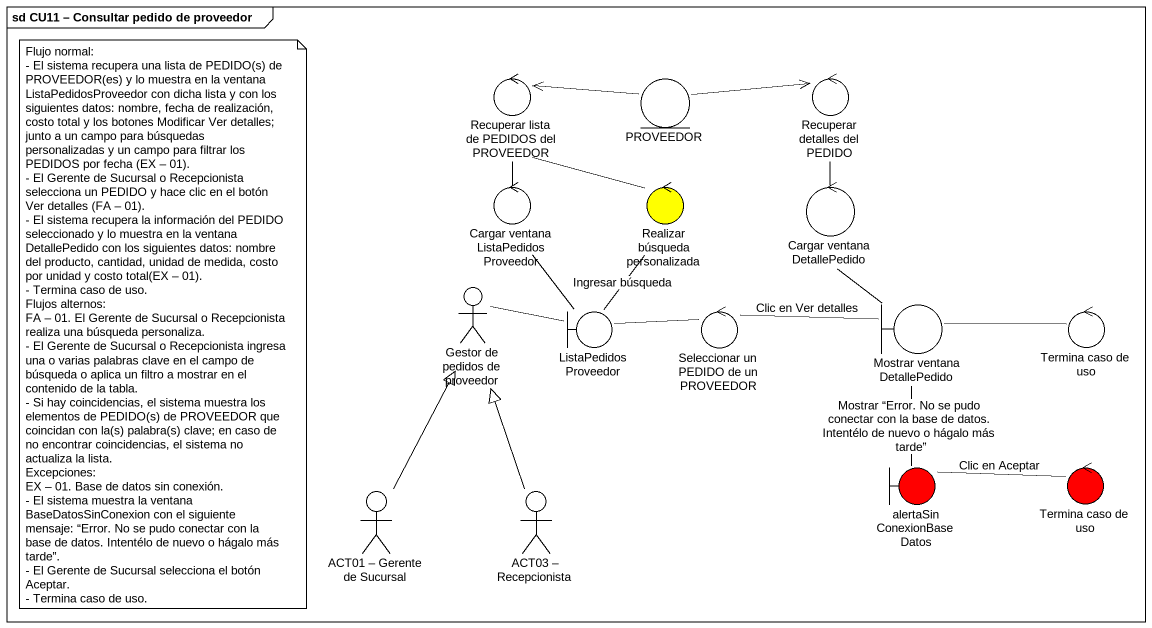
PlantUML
@startuml
mainframe sd CU11 – Consultar pedido de proveedor
control "Recuperar lista de PEDIDOS del PROVEEDOR" as Recuperar_lista_de_PEDIDOS
entity PROVEEDOR
control "Recuperar detalles del PEDIDO" as Recuperar_detalles_del
control "Cargar ventana ListaPedidosProveedor" as Cargar_ventana
control "Realizar búsqueda personalizada" as Realizar_búsqueda #FFFF00
control "Cargar ventana DetallePedido" as Cargar_ventana_DetallePedido
actor "Gestor de pedidos de proveedor" as Gestor_de_pedidos_de
boundary ListaPedidosProveedor
control "Seleccionar un PEDIDO de un PROVEEDOR" as Seleccionar_un_PEDIDO_de_un
boundary "Mostrar ventana DetallePedido" as Mostrar_ventana
control "Termina caso de uso" as Termina_caso_de_uso
boundary alertaSinConexionBaseDatos #FF0000
control "Termina caso de uso" as Termina_caso_de_uso_2 #FF0000
actor "ACT01 – Gerente de Sucursal" as ACT01_Gerente_de_Sucursal
actor "ACT03 – Recepcionista" as ACT03_Recepcionista
Recuperar_lista_de_PEDIDOS -- Cargar_ventana
PROVEEDOR -left-> Recuperar_lista_de_PEDIDOS
PROVEEDOR -right-> Recuperar_detalles_del
Realizar_búsqueda -up- Recuperar_lista_de_PEDIDOS
Cargar_ventana_DetallePedido -up- Recuperar_detalles_del
Cargar_ventana_DetallePedido -- Mostrar_ventana
ListaPedidosProveedor -up- Cargar_ventana
ListaPedidosProveedor -up- Realizar_búsqueda : Ingresar búsqueda
ListaPedidosProveedor -left- Gestor_de_pedidos_de
ListaPedidosProveedor -right- Seleccionar_un_PEDIDO_de_un
Seleccionar_un_PEDIDO_de_un -right- Mostrar_ventana : Clic en Ver detalles
Mostrar_ventana -right- Termina_caso_de_uso
alertaSinConexionBaseDatos -up- Mostrar_ventana : Mostrar “Error. No se pudo conectar con la base de datos. Intentélo de nuevo o hágalo más tarde”
Termina_caso_de_uso_2 -left- alertaSinConexionBaseDatos : Clic en Aceptar
ACT01_Gerente_de_Sucursal -up-|> Gestor_de_pedidos_de
ACT03_Recepcionista -up-|> Gestor_de_pedidos_de
note as N1
  Flujo normal:
  - El sistema recupera una lista de PEDIDO(s) de PROVEEDOR(es) y lo muestra en la ventana ListaPedidosProveedor con dicha lista y con los siguientes datos: nombre, fecha de realización, costo total y los botones Modificar Ver detalles; junto a un campo para búsquedas personalizadas y un campo para filtrar los PEDIDOS por fecha (EX – 01).
  - El Gerente de Sucursal o Recepcionista selecciona un PEDIDO y hace clic en el botón Ver detalles (FA – 01).
  - El sistema recupera la información del PEDIDO seleccionado y lo muestra en la ventana DetallePedido con los siguientes datos: nombre del producto, cantidad, unidad de medida, costo por unidad y costo total(EX – 01).
  - Termina caso de uso.
  Flujos alternos:
  FA – 01. El Gerente de Sucursal o Recepcionista realiza una búsqueda personaliza.
  - El Gerente de Sucursal o Recepcionista ingresa una o varias palabras clave en el campo de búsqueda o aplica un filtro a mostrar en el contenido de la tabla.
  - Si hay coincidencias, el sistema muestra los elementos de PEDIDO(s) de PROVEEDOR que coincidan con la(s) palabra(s) clave; en caso de no encontrar coincidencias, el sistema no actualiza la lista.
  Excepciones:
  EX – 01. Base de datos sin conexión.
  - El sistema muestra la ventana BaseDatosSinConexion con el siguiente mensaje: “Error. No se pudo conectar con la base de datos. Intentélo de nuevo o hágalo más tarde”.
  - El Gerente de Sucursal selecciona el botón Aceptar.
  - Termina caso de uso.
end note
@enduml
